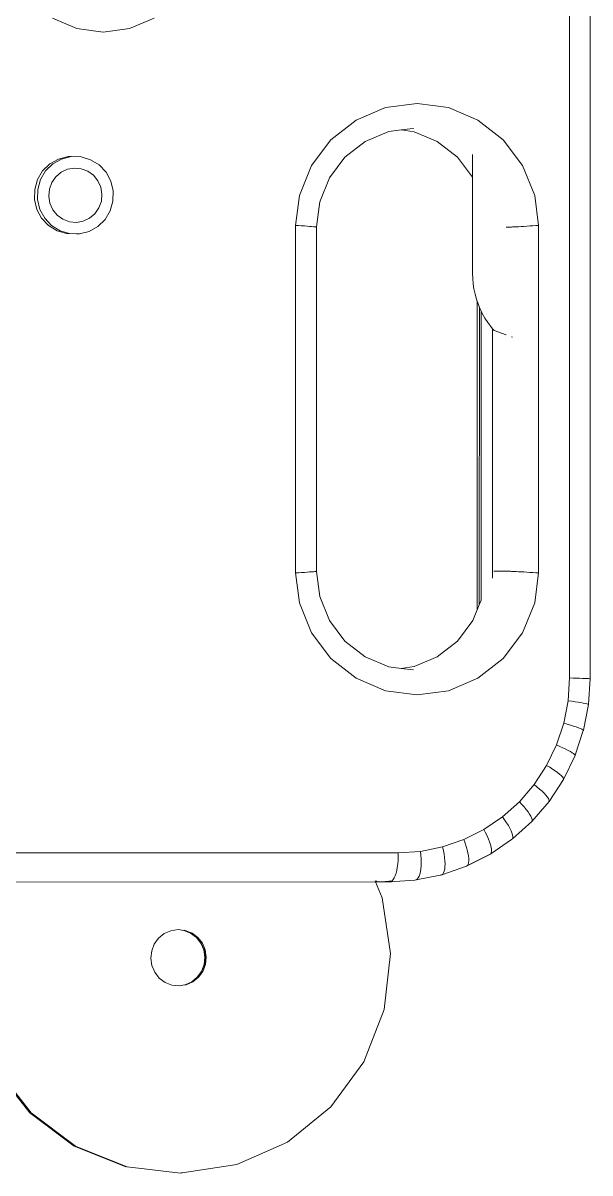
# Model space of a CAD drawing. Header units: millimetres. Extents: x 1448174 to 1599581, y -224422 to -106989.
# Drawn here: x 1467396.5 to 1467527.3, y -127459.9 to -127194.9 of the extents above; entities that cross this region are included whole.
import ezdxf

# ---------------------------------------------------------------- set-up
doc = ezdxf.new("R2010")
doc.units = ezdxf.units.MM
doc.header["$LTSCALE"] = 600
doc.header["$MEASUREMENT"] = 0
doc.layers.add('furniture', color=30, linetype='Continuous', lineweight=9)

msp = doc.modelspace()

# ---------------------------------------------------------------- linework, layer by layer
at = {"layer": 'furniture'}
for p, q in [((1467527.2956, -126981.9102), (1467527.2956, -127346.0408)), ((1467522.5799, -127345.8397), (1467522.5799, -126982.1114)), ((1467403.2626, -127193.8201), (1467408.918, -127196.209)), ((1467421.0561, -127196.209), (1467426.7115, -127193.8201)), ((1467408.918, -127196.209), (1467414.9871, -127197.0239)), ((1467414.9871, -127197.0239), (1467421.0561, -127196.209)), ((1467480.1207, -127214.4201), (1467473.345, -127217.2823)), ((1467487.3919, -127213.4439), (1467480.1207, -127214.4201)), ((1467494.6632, -127214.4201), (1467487.3919, -127213.4439)), ((1467501.4389, -127217.2823), (1467494.6632, -127214.4201)), ((1467473.345, -127217.2823), (1467467.5265, -127221.8354)), ((1467507.2573, -127221.8354), (1467501.4389, -127217.2823)), ((1467480.8476, -127219.9199), (1467475.4184, -127222.2133)), ((1467483.7385, -127219.5669), (1467480.8476, -127219.9199)), ((1467486.4755, -127219.1909), (1467483.7385, -127219.5669)), ((1467486.7356, -127219.9693), (1467483.7385, -127219.5669)), ((1467486.5388, -127219.1909), (1467486.4755, -127219.1909)), ((1467492.0525, -127222.2153), (1467486.7356, -127219.9693)), ((1467467.5265, -127221.8354), (1467463.0619, -127227.769)), ((1467475.4184, -127222.2133), (1467470.7563, -127225.8615)), ((1467496.7142, -127225.8631), (1467492.0525, -127222.2153)), ((1467511.7219, -127227.769), (1467507.2573, -127221.8354)), ((1467406.8991, -127225.7077), (1467404.6732, -127226.266)), ((1467405.3757, -127226.266), (1467407.6016, -127225.7077)), ((1467406.8991, -127225.7077), (1467407.6016, -127225.7077)), ((1467407.6016, -127225.7077), (1467409.8933, -127225.7559)), ((1467409.8933, -127225.7559), (1467412.0947, -127226.4074)), ((1467500.1861, -127230.4774), (1467500.1861, -127225.1996)), ((1467402.6649, -127227.3928), (1467401.0109, -127229.0113)), ((1467401.7134, -127229.0113), (1467403.3673, -127227.3928)), ((1467404.6732, -127226.266), (1467402.6649, -127227.3928)), ((1467403.3673, -127227.3928), (1467405.3757, -127226.266)), ((1467406.7512, -127228.6197), (1467408.3329, -127228.3443)), ((1467408.3329, -127228.3443), (1467409.9305, -127228.4957)), ((1467409.9305, -127228.4957), (1467411.4353, -127229.0636)), ((1467412.0947, -127226.4074), (1467414.0558, -127227.6177)), ((1467414.0558, -127227.6177), (1467415.6428, -127229.3044)), ((1467463.0619, -127227.769), (1467460.2553, -127234.6789)), ((1467470.7563, -127225.8615), (1467467.1789, -127230.6159)), ((1467500.1861, -127230.4774), (1467496.7142, -127225.8631)), ((1467514.5285, -127234.6789), (1467511.7219, -127227.769)), ((1467399.1853, -127233.2562), (1467399.8241, -127231.0112)), ((1467399.8241, -127231.0112), (1467401.0109, -127229.0113)), ((1467399.8877, -127233.2562), (1467400.5266, -127231.0112)), ((1467400.5266, -127231.0112), (1467401.7134, -127229.0113)), ((1467403.1312, -127231.6836), (1467404.0586, -127230.3483)), ((1467404.0586, -127230.3483), (1467405.2933, -127229.3032)), ((1467405.2933, -127229.3032), (1467406.7512, -127228.6197)), ((1467411.4353, -127229.0636), (1467412.7447, -127230.0094)), ((1467412.7447, -127230.0094), (1467413.7695, -127231.2685)), ((1467415.6428, -127229.3044), (1467416.7477, -127231.3525)), ((1467467.1789, -127230.6159), (1467464.9301, -127236.1526)), ((1467500.1861, -127252.6198), (1467500.1861, -127230.4774)), ((1467399.138, -127235.5933), (1467399.1853, -127233.2562)), ((1467399.8404, -127235.5933), (1467399.8877, -127233.2562)), ((1467402.4258, -127234.8475), (1467402.5743, -127233.2182)), ((1467402.5743, -127233.2182), (1467403.1312, -127231.6836)), ((1467413.7695, -127231.2685), (1467414.4397, -127232.7553)), ((1467414.4397, -127232.7553), (1467414.7098, -127234.3683)), ((1467416.7477, -127231.3525), (1467417.2952, -127233.6225)), ((1467417.2952, -127233.6225), (1467417.2479, -127235.9596)), ((1467399.6855, -127237.8633), (1467399.138, -127235.5933)), ((1467400.3879, -127237.8633), (1467399.8404, -127235.5933)), ((1467402.6959, -127236.4605), (1467402.4258, -127234.8475)), ((1467414.5614, -127235.9976), (1467414.0045, -127237.5322)), ((1467414.7098, -127234.3683), (1467414.5614, -127235.9976)), ((1467417.2479, -127235.9596), (1467416.6091, -127238.2046)), ((1467460.2553, -127234.6789), (1467459.3674, -127241.5568)), ((1467464.9301, -127236.1526), (1467464.1624, -127241.9165)), ((1467515.4164, -127241.5568), (1467514.5285, -127234.6789)), ((1467400.7904, -127239.9114), (1467399.6855, -127237.8633)), ((1467401.4928, -127239.9114), (1467400.3879, -127237.8633)), ((1467403.3662, -127237.9472), (1467402.6959, -127236.4605)), ((1467404.3909, -127239.2064), (1467403.3662, -127237.9472)), ((1467413.077, -127238.8675), (1467411.8423, -127239.9126)), ((1467414.0045, -127237.5322), (1467413.077, -127238.8675)), ((1467416.6091, -127238.2046), (1467415.4223, -127240.2045)), ((1467402.3774, -127241.5981), (1467400.7904, -127239.9114)), ((1467403.0799, -127241.5981), (1467401.4928, -127239.9114)), ((1467404.3385, -127242.8084), (1467402.3774, -127241.5981)), ((1467405.041, -127242.8084), (1467403.0799, -127241.5981)), ((1467405.7003, -127240.1522), (1467404.3909, -127239.2064)), ((1467407.2051, -127240.7201), (1467405.7003, -127240.1522)), ((1467408.8028, -127240.8715), (1467407.2051, -127240.7201)), ((1467410.3845, -127240.5961), (1467408.8028, -127240.8715)), ((1467411.8423, -127239.9126), (1467410.3845, -127240.5961)), ((1467415.4223, -127240.2045), (1467413.7683, -127241.823)), ((1467459.3674, -127241.5568), (1467459.3674, -127321.6502)), ((1467459.3674, -127241.5568), (1467460.0572, -127241.6012)), ((1467460.0572, -127241.6012), (1467460.7382, -127241.6463)), ((1467460.7382, -127241.6463), (1467461.3944, -127241.6913)), ((1467461.3944, -127241.6913), (1467462.0105, -127241.7348)), ((1467462.0105, -127241.7348), (1467462.572, -127241.7761)), ((1467512.0588, -127241.7761), (1467512.7312, -127241.7348)), ((1467512.7312, -127241.7348), (1467513.4193, -127241.6913)), ((1467513.4193, -127241.6913), (1467514.1068, -127241.6463)), ((1467514.1068, -127241.6463), (1467514.7778, -127241.6012)), ((1467514.7778, -127241.6012), (1467515.4164, -127241.5568)), ((1467515.4164, -127321.6502), (1467515.4164, -127241.5568)), ((1467406.5399, -127243.4599), (1467404.3385, -127242.8084)), ((1467407.2424, -127243.4599), (1467405.041, -127242.8084)), ((1467407.2424, -127243.4599), (1467406.5399, -127243.4599)), ((1467408.8316, -127243.5081), (1467407.2424, -127243.4599)), ((1467408.8316, -127243.5081), (1467409.5341, -127243.5081)), ((1467411.76, -127242.9498), (1467409.5341, -127243.5081)), ((1467413.7683, -127241.823), (1467411.76, -127242.9498)), ((1467462.572, -127241.7761), (1467463.0659, -127241.814)), ((1467463.0659, -127241.814), (1467463.4805, -127241.8477)), ((1467463.4805, -127241.8477), (1467463.8061, -127241.8765)), ((1467463.8061, -127241.8765), (1467464.0352, -127241.8996)), ((1467464.0352, -127241.8996), (1467464.1016, -127241.9302)), ((1467464.1016, -127241.9302), (1467464.0352, -127241.9302)), ((1467464.1624, -127241.9165), (1467464.1016, -127241.9302)), ((1467464.1624, -127241.9165), (1467464.1624, -127321.2905)), ((1467507.9348, -127241.9302), (1467508.9761, -127241.9302)), ((1467508.9761, -127241.9302), (1467509.1628, -127241.9268)), ((1467509.1628, -127241.9268), (1467509.4485, -127241.9165)), ((1467509.4485, -127241.9165), (1467509.8267, -127241.8996)), ((1467509.8267, -127241.8996), (1467510.2884, -127241.8765)), ((1467510.2884, -127241.8765), (1467510.8229, -127241.8477)), ((1467510.8229, -127241.8477), (1467511.4177, -127241.814)), ((1467511.4177, -127241.814), (1467512.0588, -127241.7761)), ((1467500.1861, -127252.6198), (1467500.2221, -127253.8198)), ((1467500.2221, -127253.8198), (1467500.3302, -127255.0154)), ((1467500.3302, -127255.0154), (1467500.5098, -127256.2024)), ((1467500.5098, -127256.2024), (1467500.7604, -127257.3764)), ((1467500.7604, -127257.3764), (1467501.0809, -127258.5333)), ((1467501.0809, -127258.5333), (1467501.4704, -127259.6688)), ((1467501.2396, -127330.2549), (1467501.2396, -127258.9958)), ((1467501.4704, -127259.6688), (1467501.814, -127260.5037)), ((1467501.814, -127260.5037), (1467501.7577, -127328.9793)), ((1467501.814, -127260.5037), (1467501.9274, -127260.779)), ((1467501.9274, -127260.779), (1467502.1897, -127261.3212)), ((1467502.1897, -127261.3212), (1467502.1897, -127327.9158)), ((1467502.1897, -127261.3212), (1467502.4501, -127261.8597)), ((1467502.4501, -127261.8597), (1467503.0368, -127262.907)), ((1467503.0368, -127262.907), (1467503.6854, -127263.9172)), ((1467503.6854, -127263.9172), (1467504.3934, -127264.8867)), ((1467504.3934, -127264.8867), (1467504.8088, -127265.3892)), ((1467504.8088, -127265.3892), (1467504.8088, -127322.8807)), ((1467504.8088, -127265.3892), (1467505.1583, -127265.8119)), ((1467507.9348, -127266.7835), (1467505.1583, -127265.8119)), ((1467509.4485, -127267.3132), (1467509.1628, -127267.2132)), ((1467460.0572, -127321.6058), (1467459.3674, -127321.6502)), ((1467459.3674, -127321.6502), (1467460.2553, -127328.528)), ((1467460.7382, -127321.5606), (1467460.0572, -127321.6058)), ((1467461.3944, -127321.5157), (1467460.7382, -127321.5606)), ((1467462.0105, -127321.4721), (1467461.3944, -127321.5157)), ((1467462.572, -127321.4309), (1467462.0105, -127321.4721)), ((1467463.0659, -127321.393), (1467462.572, -127321.4309)), ((1467463.4805, -127321.3592), (1467463.0659, -127321.393)), ((1467463.8061, -127321.3305), (1467463.4805, -127321.3592)), ((1467464.0352, -127321.3074), (1467463.8061, -127321.3305)), ((1467464.0352, -127321.2767), (1467464.1016, -127321.2767)), ((1467464.1016, -127321.2767), (1467464.0352, -127321.3074)), ((1467464.1016, -127321.2767), (1467464.1624, -127321.2905)), ((1467464.1624, -127321.2905), (1467464.9301, -127327.0544)), ((1467505.0928, -127321.2767), (1467508.9761, -127321.2767)), ((1467508.9761, -127321.2767), (1467509.1628, -127321.2802)), ((1467509.1628, -127321.2802), (1467509.4485, -127321.2905)), ((1467509.4485, -127321.2905), (1467509.8267, -127321.3074)), ((1467509.8267, -127321.3074), (1467510.2884, -127321.3305)), ((1467510.2884, -127321.3305), (1467510.8229, -127321.3592)), ((1467510.8229, -127321.3592), (1467511.4177, -127321.393)), ((1467511.4177, -127321.393), (1467512.0588, -127321.4309)), ((1467512.0588, -127321.4309), (1467512.7312, -127321.4721)), ((1467512.7312, -127321.4721), (1467513.4193, -127321.5157)), ((1467513.4193, -127321.5157), (1467514.1068, -127321.5606)), ((1467514.1068, -127321.5606), (1467514.7778, -127321.6058)), ((1467514.5285, -127328.528), (1467515.4164, -127321.6502)), ((1467514.7778, -127321.6058), (1467515.4164, -127321.6502)), ((1467460.2553, -127328.528), (1467463.0619, -127335.4379)), ((1467464.9301, -127327.0544), (1467467.1789, -127332.591)), ((1467500.2912, -127332.5899), (1467501.7577, -127328.9793)), ((1467501.7577, -127328.9793), (1467502.1897, -127327.9158)), ((1467511.7219, -127335.4379), (1467514.5285, -127328.528)), ((1467467.1789, -127332.591), (1467470.7563, -127337.3455)), ((1467496.7142, -127337.3439), (1467500.2912, -127332.5899)), ((1467463.0619, -127335.4379), (1467467.5265, -127341.3716)), ((1467507.2573, -127341.3716), (1467511.7219, -127335.4379)), ((1467470.7563, -127337.3455), (1467475.4184, -127340.9937)), ((1467492.0525, -127340.9917), (1467496.7142, -127337.3439)), ((1467467.5265, -127341.3716), (1467473.345, -127345.9247)), ((1467475.4184, -127340.9937), (1467480.8476, -127343.287)), ((1467486.7509, -127343.2356), (1467492.0525, -127340.9917)), ((1467501.4389, -127345.9247), (1467507.2573, -127341.3716)), ((1467480.8476, -127343.287), (1467483.7385, -127343.6401)), ((1467483.7385, -127343.6401), (1467486.7509, -127343.2356)), ((1467483.7385, -127343.6401), (1467486.5388, -127344.016)), ((1467473.345, -127345.9247), (1467480.1207, -127348.7868)), ((1467494.6632, -127348.7868), (1467501.4389, -127345.9247)), ((1467522.2414, -127351.1055), (1467522.5799, -127345.8397)), ((1467523.409, -127345.868), (1467522.5799, -127345.8397)), ((1467524.1878, -127345.8958), (1467523.409, -127345.868)), ((1467524.9034, -127345.9226), (1467524.1878, -127345.8958)), ((1467525.5437, -127345.9481), (1467524.9034, -127345.9226)), ((1467526.0981, -127345.9718), (1467525.5437, -127345.9481)), ((1467526.5573, -127345.9932), (1467526.0981, -127345.9718)), ((1467526.9136, -127346.012), (1467526.5573, -127345.9932)), ((1467527.1611, -127346.028), (1467526.9136, -127346.012)), ((1467527.2956, -127346.0408), (1467526.9185, -127351.9093)), ((1467527.2956, -127346.0408), (1467527.1611, -127346.028)), ((1467480.1207, -127348.7868), (1467487.3919, -127349.7631)), ((1467487.3919, -127349.7631), (1467494.6632, -127348.7868)), ((1467521.2319, -127356.2812), (1467522.2414, -127351.1055)), ((1467523.0651, -127351.2185), (1467522.2414, -127351.1055)), ((1467523.8386, -127351.3297), (1467523.0651, -127351.2185)), ((1467524.549, -127351.437), (1467523.8386, -127351.3297)), ((1467525.1844, -127351.5388), (1467524.549, -127351.437)), ((1467525.7342, -127351.6333), (1467525.1844, -127351.5388)), ((1467526.1893, -127351.7189), (1467525.7342, -127351.6333)), ((1467526.9359, -127351.9471), (1467525.7548, -127357.8752)), ((1467526.542, -127351.7943), (1467526.1893, -127351.7189)), ((1467526.7864, -127351.8581), (1467526.542, -127351.7943)), ((1467526.9185, -127351.9093), (1467526.7864, -127351.8581)), ((1467526.9359, -127351.9471), (1467526.9185, -127351.9093)), ((1467519.5686, -127361.2783), (1467521.2319, -127356.2812)), ((1467522.0339, -127356.5054), (1467521.2319, -127356.2812)), ((1467522.7861, -127356.7257), (1467522.0339, -127356.5054)), ((1467523.4759, -127356.9386), (1467522.7861, -127356.7257)), ((1467524.0918, -127357.1404), (1467523.4759, -127356.9386)), ((1467525.7235, -127357.9691), (1467523.8376, -127363.635)), ((1467524.6235, -127357.3278), (1467524.0918, -127357.1404)), ((1467525.0622, -127357.4976), (1467524.6235, -127357.3278)), ((1467525.4004, -127357.647), (1467525.0622, -127357.4976)), ((1467525.6326, -127357.7736), (1467525.4004, -127357.647)), ((1467525.7548, -127357.8752), (1467525.6326, -127357.7736)), ((1467525.7235, -127357.9691), (1467525.7651, -127357.95)), ((1467525.7651, -127357.95), (1467525.7548, -127357.8752)), ((1467517.2799, -127366.0112), (1467519.5686, -127361.2783)), ((1467520.3348, -127361.6097), (1467519.5686, -127361.2783)), ((1467521.0519, -127361.9355), (1467520.3348, -127361.6097)), ((1467521.7078, -127362.2502), (1467521.0519, -127361.9355)), ((1467522.2916, -127362.5486), (1467521.7078, -127362.2502)), ((1467522.7935, -127362.8257), (1467522.2916, -127362.5486)), ((1467523.2051, -127363.0768), (1467522.7935, -127362.8257)), ((1467523.5195, -127363.2977), (1467523.2051, -127363.0768)), ((1467523.7315, -127363.4849), (1467523.5195, -127363.2977)), ((1467523.8376, -127363.635), (1467523.7315, -127363.4849)), ((1467523.8359, -127363.7457), (1467523.8376, -127363.635)), ((1467514.405, -127370.399), (1467517.2799, -127366.0112)), ((1467517.997, -127366.4442), (1467517.2799, -127366.0112)), ((1467523.8359, -127363.7457), (1467521.1814, -127369.2351)), ((1467518.6658, -127366.8699), (1467517.997, -127366.4442)), ((1467519.2751, -127367.2811), (1467518.6658, -127366.8699)), ((1467519.8146, -127367.6709), (1467519.2751, -127367.2811)), ((1467520.2754, -127368.0329), (1467519.8146, -127367.6709)), ((1467520.6498, -127368.361), (1467520.2754, -127368.0329)), ((1467520.9314, -127368.6498), (1467520.6498, -127368.361)), ((1467521.1157, -127368.8942), (1467520.9314, -127368.6498)), ((1467521.1995, -127369.0904), (1467521.1157, -127368.8942)), ((1467510.9931, -127374.3665), (1467514.405, -127370.399)), ((1467515.0604, -127370.9262), (1467514.405, -127370.399)), ((1467515.6686, -127371.4444), (1467515.0604, -127370.9262)), ((1467516.2192, -127371.9451), (1467515.6686, -127371.4444)), ((1467521.1814, -127369.2351), (1467517.8471, -127374.3241)), ((1467521.1814, -127369.2351), (1467521.1995, -127369.0904)), ((1467516.7032, -127372.4197), (1467516.2192, -127371.9451)), ((1467517.1124, -127372.8605), (1467516.7032, -127372.4197)), ((1467517.44, -127373.26), (1467517.1124, -127372.8605)), ((1467517.6805, -127373.6115), (1467517.44, -127373.26)), ((1467517.8299, -127373.9091), (1467517.6805, -127373.6115)), ((1467517.8858, -127374.148), (1467517.8299, -127373.9091)), ((1467517.8471, -127374.3241), (1467517.8858, -127374.148)), ((1467507.1026, -127377.846), (1467510.9931, -127374.3665)), ((1467511.5753, -127374.9789), (1467510.9931, -127374.3665)), ((1467512.1114, -127375.5809), (1467511.5753, -127374.9789)), ((1467512.5925, -127376.1624), (1467512.1114, -127375.5809)), ((1467513.0106, -127376.7138), (1467512.5925, -127376.1624)), ((1467513.3585, -127377.2257), (1467513.0106, -127376.7138)), ((1467517.8471, -127374.3241), (1467513.8899, -127378.9257)), ((1467502.8, -127380.7778), (1467507.1026, -127377.846)), ((1467507.6013, -127378.5331), (1467507.1026, -127377.846)), ((1467508.0553, -127379.2085), (1467507.6013, -127378.5331)), ((1467508.4571, -127379.8609), (1467508.0553, -127379.2085)), ((1467513.8899, -127378.9257), (1467509.3776, -127382.9613)), ((1467513.6306, -127377.6897), (1467513.3585, -127377.2257)), ((1467513.8223, -127378.098), (1467513.6306, -127377.6897)), ((1467513.9304, -127378.4438), (1467513.8223, -127378.098)), ((1467513.8899, -127378.9257), (1467513.9531, -127378.7212)), ((1467513.9531, -127378.7212), (1467513.9304, -127378.4438)), ((1467498.159, -127383.1118), (1467502.8, -127380.7778)), ((1467503.2064, -127381.5278), (1467502.8, -127380.7778)), ((1467503.5696, -127382.2651), (1467503.2064, -127381.5278)), ((1467508.7999, -127380.4795), (1467508.4571, -127379.8609)), ((1467509.0781, -127381.0539), (1467508.7999, -127380.4795)), ((1467509.2869, -127381.5745), (1467509.0781, -127381.0539)), ((1467509.4229, -127382.0326), (1467509.2869, -127381.5745)), ((1467509.4838, -127382.4205), (1467509.4229, -127382.0326)), ((1467488.1838, -127385.8376), (1467493.259, -127384.8081)), ((1467493.259, -127384.8081), (1467498.159, -127383.1118)), ((1467493.4605, -127385.6446), (1467493.259, -127384.8081)), ((1467498.4657, -127383.9119), (1467498.159, -127383.1118)), ((1467498.731, -127384.6984), (1467498.4657, -127383.9119)), ((1467498.9505, -127385.4582), (1467498.731, -127384.6984)), ((1467503.8837, -127382.9773), (1467503.5696, -127382.2651)), ((1467504.1433, -127383.6525), (1467503.8837, -127382.9773)), ((1467504.3443, -127384.2796), (1467504.1433, -127383.6525)), ((1467504.4831, -127384.8478), (1467504.3443, -127384.2796)), ((1467509.2122, -127383.1051), (1467504.3874, -127386.3617)), ((1467504.5576, -127385.3479), (1467504.4831, -127384.8478)), ((1467509.2122, -127383.1051), (1467509.3776, -127382.9613)), ((1467509.3776, -127382.9613), (1467509.4687, -127382.7318)), ((1467509.4687, -127382.7318), (1467509.4838, -127382.4205)), ((1467324.0553, -127386.1827), (1467483.0202, -127386.1827)), ((1467483.0028, -127387.8964), (1467483.0297, -127387.0469)), ((1467483.0202, -127386.1827), (1467488.1838, -127385.8376)), ((1467483.0297, -127387.0469), (1467483.0202, -127386.1827)), ((1467488.2763, -127386.6962), (1467488.1838, -127385.8376)), ((1467488.3311, -127387.5403), (1467488.2763, -127386.6962)), ((1467493.6224, -127386.4669), (1467493.4605, -127385.6446)), ((1467493.742, -127387.2613), (1467493.6224, -127386.4669)), ((1467493.8173, -127388.0145), (1467493.742, -127387.2613)), ((1467504.2027, -127386.5186), (1467498.7991, -127389.2362)), ((1467499.1205, -127386.1786), (1467498.9505, -127385.4582)), ((1467503.9582, -127386.5794), (1467499.0047, -127389.0687)), ((1467499.2381, -127386.8475), (1467499.1205, -127386.1786)), ((1467499.3015, -127387.4537), (1467499.2381, -127386.8475)), ((1467499.3095, -127387.9872), (1467499.3015, -127387.4537)), ((1467503.9582, -127386.5794), (1467504.2027, -127386.5186)), ((1467504.2027, -127386.5186), (1467504.3874, -127386.3617)), ((1467504.3874, -127386.3617), (1467504.5093, -127386.1112)), ((1467504.5093, -127386.1112), (1467504.5663, -127385.7714)), ((1467504.5663, -127385.7714), (1467504.5576, -127385.3479)), ((1467482.7115, -127390.2176), (1467482.8424, -127389.4951)), ((1467482.8424, -127389.4951), (1467482.94, -127388.7171)), ((1467482.94, -127388.7171), (1467483.0028, -127387.8964)), ((1467488.1642, -127390.4971), (1467488.2631, -127389.8465)), ((1467488.2631, -127389.8465), (1467488.3245, -127389.1287)), ((1467488.3245, -127389.1287), (1467488.3473, -127388.3556)), ((1467488.3473, -127388.3556), (1467488.3311, -127387.5403)), ((1467498.7991, -127389.2362), (1467493.0939, -127391.2112)), ((1467493.6616, -127390.3777), (1467493.7685, -127389.9054)), ((1467493.7685, -127389.9054), (1467493.8306, -127389.3476)), ((1467493.847, -127388.7138), (1467493.8173, -127388.0145)), ((1467493.8306, -127389.3476), (1467493.847, -127388.7138)), ((1467498.7991, -127389.2362), (1467499.0047, -127389.0687)), ((1467499.0047, -127389.0687), (1467499.1598, -127388.8015)), ((1467499.1598, -127388.8015), (1467499.262, -127388.439)), ((1467499.262, -127388.439), (1467499.3095, -127387.9872)), ((1467477.77, -127392.7978), (1467477.6926, -127392.6169)), ((1467477.8549, -127392.6169), (1467478.1198, -127392.7785)), ((1467478.1198, -127392.7785), (1467478.2123, -127392.7977)), ((1467481.6183, -127392.64), (1467479.2598, -127392.7977)), ((1467486.9149, -127392.4795), (1467481.1085, -127392.8676)), ((1467481.1085, -127392.8676), (1467481.3851, -127392.7975)), ((1467481.3851, -127392.7975), (1467481.6183, -127392.64)), ((1467481.6183, -127392.64), (1467481.6529, -127392.6166)), ((1467481.6529, -127392.6166), (1467481.9073, -127392.328)), ((1467481.9073, -127392.328), (1467482.1442, -127391.9365)), ((1467482.1442, -127391.9365), (1467482.3595, -127391.4485)), ((1467482.3595, -127391.4485), (1467482.5497, -127390.8724)), ((1467482.5497, -127390.8724), (1467482.7115, -127390.2176)), ((1467486.9149, -127392.4795), (1467487.1848, -127392.4098)), ((1467492.7617, -127391.2785), (1467487.1848, -127392.4098)), ((1467487.1848, -127392.4098), (1467487.4351, -127392.2302)), ((1467487.4351, -127392.2302), (1467487.6618, -127391.9434)), ((1467487.6618, -127391.9434), (1467487.861, -127391.5544)), ((1467487.861, -127391.5544), (1467488.0294, -127391.0696)), ((1467488.0294, -127391.0696), (1467488.1642, -127390.4971)), ((1467492.7617, -127391.2785), (1467492.8329, -127391.279)), ((1467492.9366, -127391.2431), (1467492.8329, -127391.279)), ((1467492.9366, -127391.2431), (1467493.0939, -127391.2112)), ((1467493.0939, -127391.2112), (1467493.3215, -127391.0361)), ((1467493.3215, -127391.0361), (1467493.5118, -127390.7567)), ((1467493.5118, -127390.7567), (1467493.6616, -127390.3777)), ((1467477.7999, -127392.8679), (1467387.1261, -127392.8756)), ((1467481.1085, -127392.8676), (1467477.7999, -127392.8679)), ((1467479.3723, -127396.5442), (1467477.7999, -127392.8679)), ((1467481.2442, -127409.3486), (1467479.3723, -127396.5442)), ((1467427.7779, -127405.8295), (1467426.7831, -127407.1944)), ((1467429.086, -127404.7713), (1467427.7779, -127405.8295)), ((1467430.6181, -127404.0918), (1467429.086, -127404.7713)), ((1467432.2699, -127403.8374), (1467430.6181, -127404.0918)), ((1467433.6036, -127404.0323), (1467432.2699, -127403.8374)), ((1467433.6924, -127403.9986), (1467433.6036, -127404.0323)), ((1467435.1567, -127404.6499), (1467433.6036, -127404.0323)), ((1467435.2455, -127404.6162), (1467433.6924, -127403.9986)), ((1467433.9289, -127404.0254), (1467433.6924, -127403.9986)), ((1467435.4819, -127404.643), (1467433.9289, -127404.0254)), ((1467436.4979, -127405.655), (1467435.1567, -127404.6499)), ((1467436.5867, -127405.6213), (1467435.2455, -127404.6162)), ((1467436.8232, -127405.648), (1467435.4819, -127404.643)), ((1467437.536, -127406.979), (1467436.4979, -127405.655)), ((1467437.6248, -127406.9453), (1467436.5867, -127405.6213)), ((1467437.8612, -127406.9721), (1467436.8232, -127405.648)), ((1467426.7831, -127407.1944), (1467426.1694, -127408.7729)), ((1467438.2002, -127408.5319), (1467437.536, -127406.979)), ((1467438.289, -127408.4982), (1467437.6248, -127406.9453)), ((1467438.5254, -127408.525), (1467437.8612, -127406.9721)), ((1467438.4451, -127410.2077), (1467438.2002, -127408.5319)), ((1467438.534, -127410.174), (1467438.289, -127408.4982)), ((1467438.7704, -127410.2008), (1467438.5254, -127408.525)), ((1467426.1694, -127408.7729), (1467425.9785, -127410.4574)), ((1467425.9785, -127410.4574), (1467426.2235, -127412.1333)), ((1467438.2543, -127411.8922), (1467438.4451, -127410.2077)), ((1467438.3431, -127411.8585), (1467438.534, -127410.174)), ((1467438.5795, -127411.8853), (1467438.7704, -127410.2008)), ((1467479.7857, -127422.2197), (1467481.2442, -127409.3486)), ((1467426.2235, -127412.1333), (1467426.8877, -127413.6861)), ((1467426.8877, -127413.6861), (1467427.9257, -127415.0102)), ((1467436.6457, -127414.8356), (1467437.6405, -127413.4707)), ((1467436.7345, -127414.8019), (1467437.7293, -127413.437)), ((1467436.971, -127414.8287), (1467437.9658, -127413.4638)), ((1467437.6405, -127413.4707), (1467438.2543, -127411.8922)), ((1467437.7293, -127413.437), (1467438.3431, -127411.8585)), ((1467437.9658, -127413.4638), (1467438.5795, -127411.8853)), ((1467427.9257, -127415.0102), (1467429.267, -127416.0153)), ((1467429.267, -127416.0153), (1467430.82, -127416.6328)), ((1467432.479, -127416.8208), (1467430.82, -127416.6328)), ((1467432.479, -127416.8208), (1467433.8056, -127416.5733)), ((1467433.8056, -127416.5733), (1467433.8944, -127416.5396)), ((1467435.4265, -127415.8601), (1467433.8944, -127416.5396)), ((1467433.8944, -127416.5396), (1467434.1308, -127416.5664)), ((1467434.1308, -127416.5664), (1467435.6629, -127415.8869)), ((1467436.6457, -127414.8356), (1467435.4265, -127415.8601)), ((1467435.6629, -127415.8869), (1467436.971, -127414.8287)), ((1467436.7345, -127414.8019), (1467436.6457, -127414.8356)), ((1467475.0962, -127434.2806), (1467479.7857, -127422.2197)), ((1467467.4953, -127444.7092), (1467475.0962, -127434.2806)), ((1467390.126, -127435.9859), (1467398.0578, -127446.1028)), ((1467398.1466, -127446.0691), (1467390.2148, -127435.9522)), ((1467390.4513, -127435.979), (1467398.383, -127446.0959)), ((1467457.501, -127452.7949), (1467467.4953, -127444.7092)), ((1467398.0578, -127446.1028), (1467408.3059, -127453.7823)), ((1467408.3947, -127453.7486), (1467398.1466, -127446.0691)), ((1467398.383, -127446.0959), (1467408.6312, -127453.7754)), ((1467420.261, -127458.4673), (1467408.3947, -127453.7486)), ((1467445.7943, -127457.9865), (1467457.501, -127452.7949)), ((1467408.3059, -127453.7823), (1467420.1722, -127458.501)), ((1467408.6312, -127453.7754), (1467420.4974, -127458.4941)), ((1467420.1722, -127458.501), (1467420.261, -127458.4673)), ((1467420.261, -127458.4673), (1467420.4974, -127458.4941)), ((1467420.4974, -127458.4941), (1467432.8478, -127459.9374)), ((1467433.1731, -127459.9305), (1467445.7943, -127457.9865)), ((1467432.8478, -127459.9374), (1467432.9366, -127459.9037)), ((1467432.9366, -127459.9037), (1467433.1731, -127459.9305))]:
    msp.add_line(p, q, dxfattribs=at)

doc.saveas('drawing.dxf')
